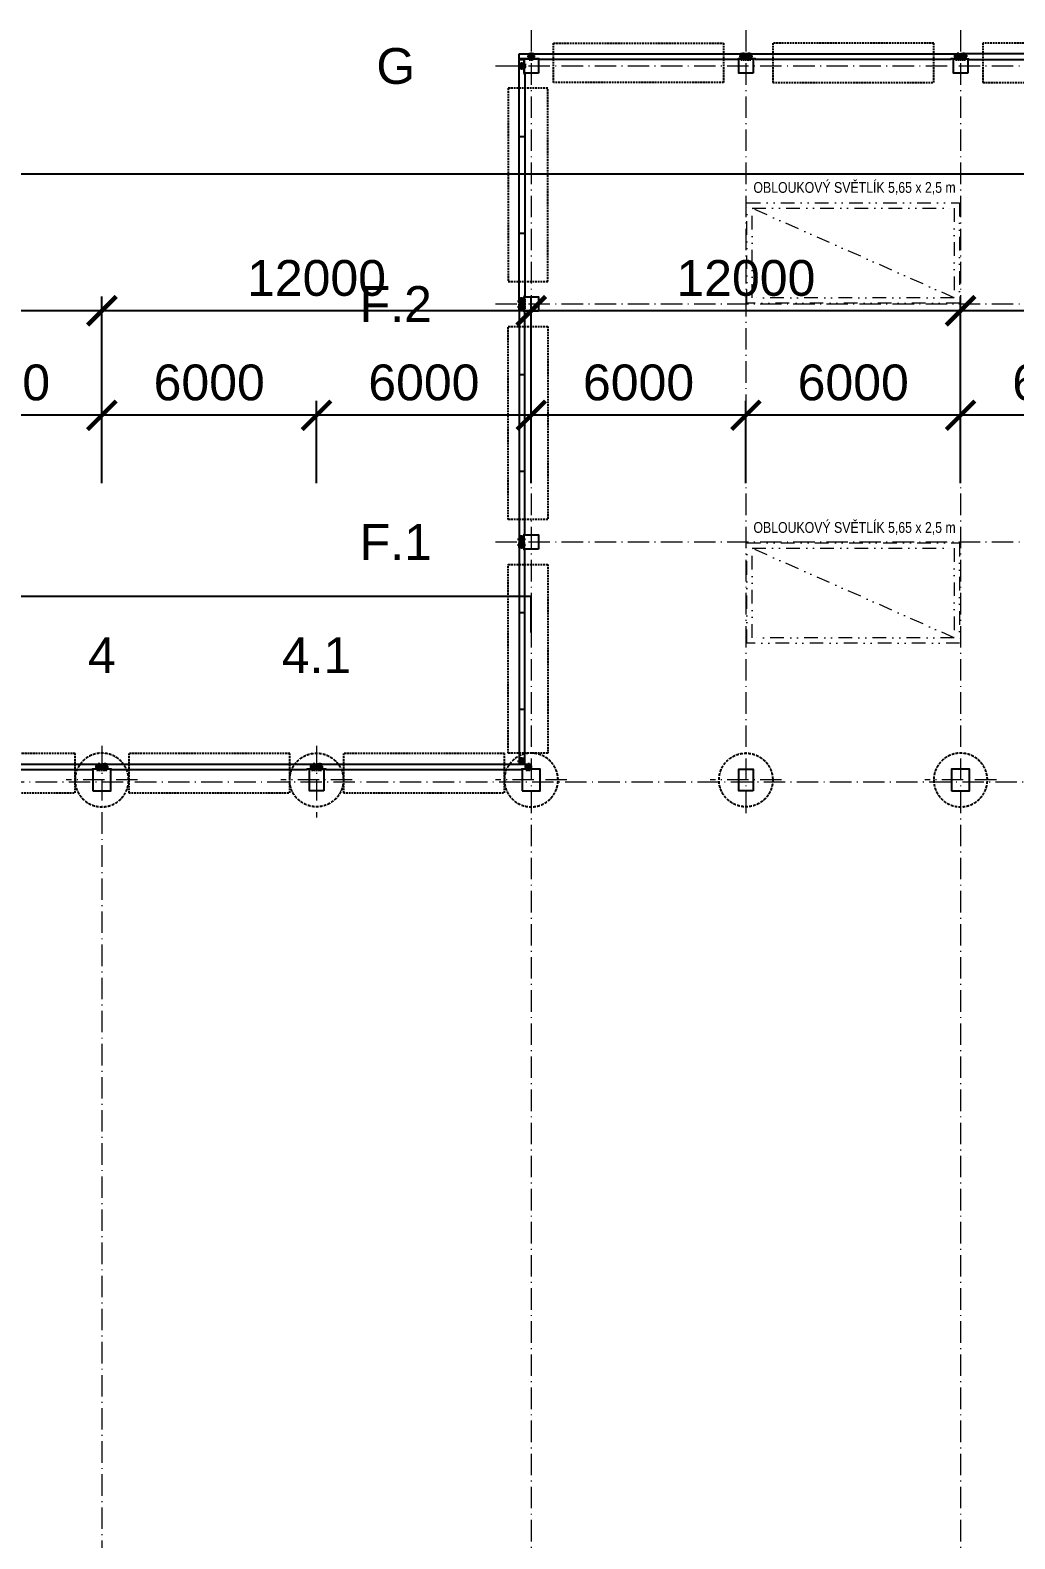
# Model space of a CAD drawing. Header units: millimetres. Extents: x 325046 to 1268204, y 1875583 to 2761998.
# Drawn here: x 740075 to 767596, y 2324097 to 2366249 of the extents above; entities that cross this region are included whole.
import ezdxf
from ezdxf.enums import TextEntityAlignment as Align

# ---------------------------------------------------------------- set-up
doc = ezdxf.new("R2010")
doc.units = ezdxf.units.MM
doc.header["$LTSCALE"] = 100
doc.header["$PDMODE"] = 65
for name, pattern in [('ACAD_ISO10W100', [18.5, 12, -3, 0.5, -3]), ('DASHDOT', [1, 0.5, -0.25, 0, -0.25]), ('DASHED', [0.75, 0.5, -0.25]), ('DIVIDE', [31.75, 12.7, -6.35, 0, -6.35, 0, -6.35])]:
    doc.linetypes.add(name, pattern=pattern)
for name, color, linetype in [('005', 9, 'Continuous'), ('025', 1, 'Continuous'), ('035', 7, 'Continuous'), ('070', 6, 'Continuous'), ('KOTY', 2, 'Continuous'), ('Kóty osové', 5, 'Continuous'), ('POPIS', 7, 'Continuous')]:
    doc.layers.add(name, color=color, linetype=linetype)
doc.layers.add('Objekty - osy', color=5, linetype='ACAD_ISO10W100', lineweight=20)
doc.layers.add('Popis OS', color=7, linetype='Continuous', true_color=0xbd0a5d)
doc.layers.add('Příprava na dock', color=7, linetype='Continuous', true_color=0x616161)
doc.layers.add('Světlíky', color=7, linetype='DIVIDE', lineweight=15, true_color=0xf81696)
doc.styles.add('ARIAL NARROW', font='ARIALN.TTF')
doc.styles.add('ARIL-TENKÝ', font='arial.ttf')
doc.dimstyles.new('400', dxfattribs={"dimscale": 400, "dimtxt": 2.5, "dimasz": 2, "dimexe": 1, "dimexo": 12, "dimgap": 1, "dimtad": 1, "dimdec": 0, "dimzin": 0, "dimdsep": 46, "dimtxsty": 'ARIL-TENKÝ', "dimblk": 'ARCHTICK', "dimcen": 4, "dimdle": 1, "dimclrd": 256, "dimclre": 256, "dimclrt": 7, "dimadec": 0, "dimazin": 0, "dimtfac": 1, "dimtdec": 0, "dimtix": 1, "dimtofl": 0, "dimtmove": 0, "dimatfit": 0, "dimldrblk": 'OBLIQUE', "dimfxl": 1, "dimtolj": 1, "dimtzin": 0, "dimlwd": -1, "dimlwe": -1, "dimarcsym": 0})
pattern_1 = [(45, (5586535.7, -4538179.3), (22.09708691, -22.09708691), [])]

# ---------------------------------------------------------------- blocks, each defined once
blk = doc.blocks.new('H1 PU')
at = {"layer": 'Příprava na dock', "linetype": 'DASHED', "ltscale": 1.5}
blk.add_circle((1537736, -4876565), 750, dxfattribs=at)
blk = doc.blocks.new('_ARCHTICK')
at = {"color": 0, "linetype": 'ByBlock', "const_width": 0.15}
blk.add_lwpolyline([(-0.5, -0.5), (0.5, 0.5)], dxfattribs=at)
blk = doc.blocks.new('*D1373')
at = {"layer": 'Defpoints', "color": 0, "transparency": 16777216}
for p in [(766079, 2355490), (766079, 2348788), (772079, 2348288)]:
    blk.add_point(p, dxfattribs=at)
at = {"layer": 'Kóty osové', "transparency": 16777216}
for p, q in [((772479, 2355490), (765679, 2355490)), ((766079, 2353588), (766079, 2355890)), ((772079, 2353088), (772079, 2355890))]:
    blk.add_line(p, q, dxfattribs=at)
at = {"layer": 'Kóty osové', "transparency": 16777216, "xscale": 800, "yscale": 800, "zscale": 800, "rotation": 180}
blk.add_blockref('_ARCHTICK', (766079, 2355490), dxfattribs=at)
at = {"layer": 'Kóty osové', "transparency": 16777216, "xscale": 800, "yscale": 800, "zscale": 800}
blk.add_blockref('_ARCHTICK', (772079, 2355490), dxfattribs=at)
at = {"layer": 'Kóty osové', "color": 7, "transparency": 16777216, "insert": (769079, 2356401), "char_height": 1000, "attachment_point": 5, "style": 'ARIL-TENKÝ'}
blk.add_mtext('\\A1;6000', dxfattribs=at)
blk = doc.blocks.new('_Oblique')
at = {"color": 0, "lineweight": -2}
blk.add_line((-0.5, -0.5), (0.5, 0.5), dxfattribs=at)
blk = doc.blocks.new('*D1374')
at = {"layer": 'Defpoints', "color": 0, "transparency": 16777216}
for p in [(760079, 2355490), (760079, 2348788), (766079, 2348788)]:
    blk.add_point(p, dxfattribs=at)
at = {"layer": 'Kóty osové', "transparency": 16777216}
for p, q in [((766479, 2355490), (759679, 2355490)), ((760079, 2353588), (760079, 2355890)), ((766079, 2353588), (766079, 2355890))]:
    blk.add_line(p, q, dxfattribs=at)
at = {"layer": 'Kóty osové', "transparency": 16777216, "xscale": 800, "yscale": 800, "zscale": 800, "rotation": 180}
blk.add_blockref('_ARCHTICK', (760079, 2355490), dxfattribs=at)
at = {"layer": 'Kóty osové', "transparency": 16777216, "xscale": 800, "yscale": 800, "zscale": 800}
blk.add_blockref('_ARCHTICK', (766079, 2355490), dxfattribs=at)
at = {"layer": 'Kóty osové', "color": 7, "transparency": 16777216, "insert": (763079, 2356401), "char_height": 1000, "attachment_point": 5, "style": 'ARIL-TENKÝ'}
blk.add_mtext('\\A1;6000', dxfattribs=at)
blk = doc.blocks.new('*D1375')
at = {"layer": 'Defpoints', "color": 0, "transparency": 16777216}
for p in [(754079, 2355490), (754079, 2348788), (760079, 2348788)]:
    blk.add_point(p, dxfattribs=at)
at = {"layer": 'Kóty osové', "transparency": 16777216}
for p, q in [((760479, 2355490), (753679, 2355490)), ((754079, 2353588), (754079, 2355890)), ((760079, 2353588), (760079, 2355890))]:
    blk.add_line(p, q, dxfattribs=at)
at = {"layer": 'Kóty osové', "transparency": 16777216, "xscale": 800, "yscale": 800, "zscale": 800, "rotation": 180}
blk.add_blockref('_ARCHTICK', (754079, 2355490), dxfattribs=at)
at = {"layer": 'Kóty osové', "transparency": 16777216, "xscale": 800, "yscale": 800, "zscale": 800}
blk.add_blockref('_ARCHTICK', (760079, 2355490), dxfattribs=at)
at = {"layer": 'Kóty osové', "color": 7, "transparency": 16777216, "insert": (757079, 2356401), "char_height": 1000, "attachment_point": 5, "style": 'ARIL-TENKÝ'}
blk.add_mtext('\\A1;6000', dxfattribs=at)
blk = doc.blocks.new('*D1376')
at = {"layer": 'Defpoints', "color": 0, "transparency": 16777216}
for p in [(748079, 2355490), (748079, 2348788), (754079, 2348788)]:
    blk.add_point(p, dxfattribs=at)
at = {"layer": 'Kóty osové', "transparency": 16777216}
for p, q in [((754479, 2355490), (747679, 2355490)), ((748079, 2353588), (748079, 2355890)), ((754079, 2353588), (754079, 2355890))]:
    blk.add_line(p, q, dxfattribs=at)
at = {"layer": 'Kóty osové', "transparency": 16777216, "xscale": 800, "yscale": 800, "zscale": 800, "rotation": 180}
blk.add_blockref('_ARCHTICK', (748079, 2355490), dxfattribs=at)
at = {"layer": 'Kóty osové', "transparency": 16777216, "xscale": 800, "yscale": 800, "zscale": 800}
blk.add_blockref('_ARCHTICK', (754079, 2355490), dxfattribs=at)
at = {"layer": 'Kóty osové', "color": 7, "transparency": 16777216, "insert": (751079, 2356401), "char_height": 1000, "attachment_point": 5, "style": 'ARIL-TENKÝ'}
blk.add_mtext('\\A1;6000', dxfattribs=at)
blk = doc.blocks.new('*D1377')
at = {"layer": 'Defpoints', "color": 0, "transparency": 16777216}
for p in [(742079, 2355490), (742079, 2348788), (748079, 2348788)]:
    blk.add_point(p, dxfattribs=at)
at = {"layer": 'Kóty osové', "transparency": 16777216}
for p, q in [((748479, 2355490), (741679, 2355490)), ((742079, 2353588), (742079, 2355890)), ((748079, 2353588), (748079, 2355890))]:
    blk.add_line(p, q, dxfattribs=at)
at = {"layer": 'Kóty osové', "transparency": 16777216, "xscale": 800, "yscale": 800, "zscale": 800, "rotation": 180}
blk.add_blockref('_ARCHTICK', (742079, 2355490), dxfattribs=at)
at = {"layer": 'Kóty osové', "transparency": 16777216, "xscale": 800, "yscale": 800, "zscale": 800}
blk.add_blockref('_ARCHTICK', (748079, 2355490), dxfattribs=at)
at = {"layer": 'Kóty osové', "color": 7, "transparency": 16777216, "insert": (745079, 2356401), "char_height": 1000, "attachment_point": 5, "style": 'ARIL-TENKÝ'}
blk.add_mtext('\\A1;6000', dxfattribs=at)
blk = doc.blocks.new('*D1378')
at = {"layer": 'Defpoints', "color": 0, "transparency": 16777216}
for p in [(736079, 2355490), (736079, 2348788), (742079, 2348788)]:
    blk.add_point(p, dxfattribs=at)
at = {"layer": 'Kóty osové', "transparency": 16777216}
for p, q in [((742479, 2355490), (735679, 2355490)), ((736079, 2353588), (736079, 2355890)), ((742079, 2353588), (742079, 2355890))]:
    blk.add_line(p, q, dxfattribs=at)
at = {"layer": 'Kóty osové', "transparency": 16777216, "xscale": 800, "yscale": 800, "zscale": 800, "rotation": 180}
blk.add_blockref('_ARCHTICK', (736079, 2355490), dxfattribs=at)
at = {"layer": 'Kóty osové', "transparency": 16777216, "xscale": 800, "yscale": 800, "zscale": 800}
blk.add_blockref('_ARCHTICK', (742079, 2355490), dxfattribs=at)
at = {"layer": 'Kóty osové', "color": 7, "transparency": 16777216, "insert": (739079, 2356401), "char_height": 1000, "attachment_point": 5, "style": 'ARIL-TENKÝ'}
blk.add_mtext('\\A1;6000', dxfattribs=at)
blk = doc.blocks.new('*D1428')
at = {"layer": 'Defpoints', "color": 0, "transparency": 16777216}
for p in [(730079, 2358409), (742079, 2353588), (730079, 2348908)]:
    blk.add_point(p, dxfattribs=at)
at = {"layer": 'Kóty osové', "transparency": 16777216}
for p, q in [((730079, 2353708), (730079, 2358809)), ((742079, 2358388), (742079, 2358809)), ((742479, 2358409), (729679, 2358409))]:
    blk.add_line(p, q, dxfattribs=at)
at = {"layer": 'Kóty osové', "transparency": 16777216, "xscale": 800, "yscale": 800, "zscale": 800, "rotation": 180}
blk.add_blockref('_ARCHTICK', (730079, 2358409), dxfattribs=at)
at = {"layer": 'Kóty osové', "transparency": 16777216, "xscale": 800, "yscale": 800, "zscale": 800}
blk.add_blockref('_ARCHTICK', (742079, 2358409), dxfattribs=at)
at = {"layer": 'Kóty osové', "color": 7, "transparency": 16777216, "insert": (736079, 2359319), "char_height": 1000, "attachment_point": 5, "style": 'ARIL-TENKÝ'}
blk.add_mtext('\\A1;12000', dxfattribs=at)
blk = doc.blocks.new('*D1429')
at = {"layer": 'Defpoints', "color": 0, "transparency": 16777216}
for p in [(742079, 2358409), (754079, 2353588), (742079, 2348908)]:
    blk.add_point(p, dxfattribs=at)
at = {"layer": 'Kóty osové', "transparency": 16777216}
for p, q in [((742079, 2353708), (742079, 2358809)), ((754079, 2358388), (754079, 2358809)), ((754479, 2358409), (741679, 2358409))]:
    blk.add_line(p, q, dxfattribs=at)
at = {"layer": 'Kóty osové', "transparency": 16777216, "xscale": 800, "yscale": 800, "zscale": 800, "rotation": 180}
blk.add_blockref('_ARCHTICK', (742079, 2358409), dxfattribs=at)
at = {"layer": 'Kóty osové', "transparency": 16777216, "xscale": 800, "yscale": 800, "zscale": 800}
blk.add_blockref('_ARCHTICK', (754079, 2358409), dxfattribs=at)
at = {"layer": 'Kóty osové', "color": 7, "transparency": 16777216, "insert": (748079, 2359319), "char_height": 1000, "attachment_point": 5, "style": 'ARIL-TENKÝ'}
blk.add_mtext('\\A1;12000', dxfattribs=at)
blk = doc.blocks.new('*D1430')
at = {"layer": 'Defpoints', "color": 0, "transparency": 16777216}
for p in [(754079, 2358409), (766079, 2353588), (754079, 2348908)]:
    blk.add_point(p, dxfattribs=at)
at = {"layer": 'Kóty osové', "transparency": 16777216}
for p, q in [((754079, 2353708), (754079, 2358809)), ((766079, 2358388), (766079, 2358809)), ((766479, 2358409), (753679, 2358409))]:
    blk.add_line(p, q, dxfattribs=at)
at = {"layer": 'Kóty osové', "transparency": 16777216, "xscale": 800, "yscale": 800, "zscale": 800, "rotation": 180}
blk.add_blockref('_ARCHTICK', (754079, 2358409), dxfattribs=at)
at = {"layer": 'Kóty osové', "transparency": 16777216, "xscale": 800, "yscale": 800, "zscale": 800}
blk.add_blockref('_ARCHTICK', (766079, 2358409), dxfattribs=at)
at = {"layer": 'Kóty osové', "color": 7, "transparency": 16777216, "insert": (760079, 2359319), "char_height": 1000, "attachment_point": 5, "style": 'ARIL-TENKÝ'}
blk.add_mtext('\\A1;12000', dxfattribs=at)
blk = doc.blocks.new('*D1431')
at = {"layer": 'Defpoints', "color": 0, "transparency": 16777216}
for p in [(766079, 2358409), (778079, 2353588), (766079, 2348908)]:
    blk.add_point(p, dxfattribs=at)
at = {"layer": 'Kóty osové', "transparency": 16777216}
for p, q in [((766079, 2353708), (766079, 2358809)), ((778079, 2358388), (778079, 2358809)), ((778479, 2358409), (765679, 2358409))]:
    blk.add_line(p, q, dxfattribs=at)
at = {"layer": 'Kóty osové', "transparency": 16777216, "xscale": 800, "yscale": 800, "zscale": 800, "rotation": 180}
blk.add_blockref('_ARCHTICK', (766079, 2358409), dxfattribs=at)
at = {"layer": 'Kóty osové', "transparency": 16777216, "xscale": 800, "yscale": 800, "zscale": 800}
blk.add_blockref('_ARCHTICK', (778079, 2358409), dxfattribs=at)
at = {"layer": 'Kóty osové', "color": 7, "transparency": 16777216, "insert": (772079, 2359319), "char_height": 1000, "attachment_point": 5, "style": 'ARIL-TENKÝ'}
blk.add_mtext('\\A1;12000', dxfattribs=at)
blk = doc.blocks.new('ZN15_PU')
at = {"layer": '005'}
h = blk.add_hatch(dxfattribs=at)
h.set_pattern_fill('ANSI31', color=256, scale=250, angle=90)
h.set_pattern_definition(pattern_1)
edge = h.paths.add_edge_path()
edge.add_line((1326099, -5523250), (1326099, -5523131))
edge.add_line((1326099, -5523131), (1326219, -5523131))
edge.add_line((1326219, -5523133), (1326219, -5523251))
edge.add_line((1326219, -5523251), (1326099, -5523251))
h = blk.add_hatch(dxfattribs=at)
h.set_pattern_fill('ANSI31', color=256, scale=250, angle=90)
h.set_pattern_definition(pattern_1)
edge = h.paths.add_edge_path()
edge.add_line((1332059, -5523241), (1332059, -5523131))
edge.add_line((1332059, -5523131), (1331939, -5523131))
edge.add_line((1331939, -5523141), (1331939, -5523251))
edge.add_line((1331939, -5523251), (1332059, -5523251))
at = {"layer": '005', "linetype": 'DASHDOT'}
for points in [[(1326049, -5523191), (1326269, -5523191)], [(1326159, -5523301), (1326159, -5523081)], [(1332109, -5523191), (1331889, -5523191)], [(1331999, -5523301), (1331999, -5523081)]]:
    blk.add_lwpolyline(points, dxfattribs=at)
at = {"layer": '025', "linetype": 'DASHED'}
blk.add_lwpolyline([(1331329, -5523561), (1326829, -5523561), (1326829, -5522461), (1331329, -5522461)], close=True, dxfattribs=at)
at = {"layer": '025'}
for points in [[(1326099, -5523251), (1326099, -5523131), (1326219, -5523131), (1326219, -5523251), (1326099, -5523251)], [(1332059, -5523251), (1332059, -5523131), (1331939, -5523131), (1331939, -5523251), (1332059, -5523251)]]:
    blk.add_lwpolyline(points, dxfattribs=at)
at = {"layer": '035', "ltscale": 0.5}
blk.add_lwpolyline([(1326089, -5523261), (1332069, -5523261), (1332069, -5523121), (1331809, -5523121), (1331809, -5523101), (1326349, -5523101), (1326349, -5523121), (1326089, -5523121)], close=True, dxfattribs=at)
at = {"layer": '035'}
for points in [[(1326089, -5523261), (1326089, -5523121), (1326229, -5523121), (1326229, -5523261)], [(1332069, -5523261), (1332069, -5523121), (1331929, -5523121), (1331929, -5523261)]]:
    blk.add_lwpolyline(points, close=True, dxfattribs=at)
for points in [[(1326219, -5523131), (1326219, -5523121)], [(1326219, -5523131), (1326219, -5523121)], [(1331939, -5523131), (1331939, -5523121)], [(1331939, -5523131), (1331939, -5523121)], [(1326219, -5523251), (1326219, -5523261)], [(1326219, -5523251), (1326219, -5523261)], [(1331939, -5523251), (1331939, -5523261)], [(1331939, -5523251), (1331939, -5523261)]]:
    blk.add_lwpolyline(points, dxfattribs=at)
blk = doc.blocks.new('ZN6 PU')
at = {"layer": '005'}
h = blk.add_hatch(dxfattribs=at)
h.set_pattern_fill('ANSI31', color=256, scale=250, angle=90)
h.set_pattern_definition([(45, (5213016.78, -5289166.268), (22.09708691, -22.09708691), [])])
edge = h.paths.add_edge_path()
edge.add_line((610469, -5573134), (610469, -5573244))
edge.add_line((610469, -5573244), (610589, -5573244))
edge.add_line((610589, -5573244), (610589, -5573124))
edge.add_line((610589, -5573124), (610469, -5573124))
h = blk.add_hatch(dxfattribs=at)
h.set_pattern_fill('ANSI31', color=256, scale=250, angle=90)
h.set_pattern_definition([(45, (5218936.78, -5289166.268), (22.09708691, -22.09708691), [])])
edge = h.paths.add_edge_path()
edge.add_line((616389, -5573134), (616389, -5573244))
edge.add_line((616389, -5573244), (616509, -5573244))
edge.add_line((616509, -5573244), (616509, -5573124))
edge.add_line((616509, -5573124), (616389, -5573124))
at = {"layer": '005', "linetype": 'DASHDOT'}
for points in [[(610419, -5573184), (610639, -5573184)], [(610529, -5573074), (610529, -5573294)], [(616339, -5573184), (616559, -5573184)], [(616449, -5573074), (616449, -5573294)]]:
    blk.add_lwpolyline(points, dxfattribs=at)
at = {"layer": '025', "linetype": 'DASHED'}
blk.add_lwpolyline([(611154, -5572814), (615904, -5572814), (615904, -5573914), (611154, -5573914)], close=True, dxfattribs=at)
at = {"layer": '025'}
for points in [[(610469, -5573124), (610469, -5573244), (610589, -5573244), (610589, -5573124), (610469, -5573124)], [(616389, -5573124), (616389, -5573244), (616509, -5573244), (616509, -5573124), (616389, -5573124)]]:
    blk.add_lwpolyline(points, dxfattribs=at)
at = {"layer": '035', "ltscale": 0.5}
blk.add_lwpolyline([(610189, -5573114), (616519, -5573114), (616519, -5573254), (616309, -5573254), (616309, -5573274), (610749, -5573274), (610749, -5573254), (610189, -5573254)], close=True, dxfattribs=at)
at = {"layer": '035'}
for points in [[(610459, -5573114), (610459, -5573254), (610599, -5573254), (610599, -5573114)], [(616379, -5573114), (616379, -5573254), (616519, -5573254), (616519, -5573114)]]:
    blk.add_lwpolyline(points, close=True, dxfattribs=at)
for points in [[(610469, -5573124), (610469, -5573114)], [(610469, -5573124), (610469, -5573114)], [(610469, -5573244), (610469, -5573254)], [(610469, -5573244), (610469, -5573254)], [(610589, -5573124), (610589, -5573114)], [(610589, -5573124), (610589, -5573114)], [(610589, -5573244), (610589, -5573254)], [(610589, -5573244), (610589, -5573254)], [(616389, -5573124), (616389, -5573114)], [(616389, -5573124), (616389, -5573114)], [(616389, -5573244), (616389, -5573254)], [(616389, -5573244), (616389, -5573254)]]:
    blk.add_lwpolyline(points, dxfattribs=at)
blk = doc.blocks.new('ZN17.1_PU')
at = {"layer": '005'}
h = blk.add_hatch(dxfattribs=at)
h.set_pattern_fill('ANSI31', color=256, scale=250)
h.set_pattern_definition([(315, (1591270.818, -9845560.865), (-22.09708691, -22.09708691), [])])
edge = h.paths.add_edge_path()
edge.add_line((606200, -5585124), (606319, -5585124))
edge.add_line((606319, -5585124), (606319, -5585244))
edge.add_line((606318, -5585244), (606199, -5585244))
edge.add_line((606199, -5585244), (606199, -5585124))
h = blk.add_hatch(dxfattribs=at)
h.set_pattern_fill('ANSI31', color=256, scale=250)
h.set_pattern_definition([(315, (1591270.818, -9846210.865), (-22.09708691, -22.09708691), [])])
edge = h.paths.add_edge_path()
edge.add_line((606209, -5591734), (606319, -5591734))
edge.add_line((606319, -5591734), (606319, -5591614))
edge.add_line((606309, -5591614), (606199, -5591614))
edge.add_line((606199, -5591614), (606199, -5591734))
at = {"layer": '005', "linetype": 'DASHDOT'}
for points in [[(606259, -5585074), (606259, -5585294)], [(606149, -5585184), (606369, -5585184)], [(606149, -5591674), (606369, -5591674)], [(606259, -5591784), (606259, -5591564)]]:
    blk.add_lwpolyline(points, dxfattribs=at)
at = {"layer": '025'}
for points in [[(606199, -5585124), (606319, -5585124), (606319, -5585244), (606199, -5585244), (606199, -5585124)], [(606199, -5591734), (606319, -5591734), (606319, -5591614), (606199, -5591614), (606199, -5591734)]]:
    blk.add_lwpolyline(points, dxfattribs=at)
at = {"layer": '025', "linetype": 'DASHED'}
blk.add_lwpolyline([(605889, -5591129), (605889, -5585729), (606989, -5585729), (606989, -5591129)], close=True, dxfattribs=at)
at = {"layer": '035', "ltscale": 0.5}
blk.add_lwpolyline([(606189, -5585114), (606189, -5591744), (606329, -5591744), (606329, -5591534), (606349, -5591534), (606349, -5585324), (606329, -5585324), (606329, -5585114)], close=True, dxfattribs=at)
at = {"layer": '035'}
for points in [[(606189, -5585114), (606329, -5585114), (606329, -5585254), (606189, -5585254)], [(606189, -5591744), (606329, -5591744), (606329, -5591604), (606189, -5591604)]]:
    blk.add_lwpolyline(points, close=True, dxfattribs=at)
for points in [[(606199, -5585244), (606189, -5585244)], [(606199, -5585244), (606189, -5585244)], [(606319, -5585244), (606329, -5585244)], [(606319, -5585244), (606329, -5585244)], [(606189, -5587079), (606349, -5587079)], [(606189, -5589779), (606349, -5589779)], [(606199, -5591614), (606189, -5591614)], [(606199, -5591614), (606189, -5591614)], [(606319, -5591614), (606329, -5591614)], [(606319, -5591614), (606329, -5591614)]]:
    blk.add_lwpolyline(points, dxfattribs=at)
blk = doc.blocks.new('zn18.1_pu')
at = {"layer": '005'}
h = blk.add_hatch(dxfattribs=at)
h.set_pattern_fill('ANSI31', color=256, scale=250)
h.set_pattern_definition([(45, (1584270.818, -1323917.144), (-22.09708691, 22.09708691), [])])
edge = h.paths.add_edge_path()
edge.add_line((599209, -5578394), (599319, -5578394))
edge.add_line((599319, -5578394), (599319, -5578514))
edge.add_line((599309, -5578514), (599199, -5578514))
edge.add_line((599199, -5578514), (599199, -5578394))
h = blk.add_hatch(dxfattribs=at)
h.set_pattern_fill('ANSI31', color=256, scale=250)
h.set_pattern_definition([(45, (1584270.818, -1324647.144), (-22.09708691, 22.09708691), [])])
edge = h.paths.add_edge_path()
edge.add_line((599200, -5585084), (599319, -5585084))
edge.add_line((599319, -5585084), (599319, -5584964))
edge.add_line((599318, -5584964), (599199, -5584964))
edge.add_line((599199, -5584964), (599199, -5585084))
at = {"layer": '005', "linetype": 'DASHDOT'}
for points in [[(599259, -5578344), (599259, -5578564)], [(599149, -5578454), (599369, -5578454)], [(599149, -5585024), (599369, -5585024)], [(599259, -5585134), (599259, -5584914)]]:
    blk.add_lwpolyline(points, dxfattribs=at)
at = {"layer": '025'}
for points in [[(599199, -5578394), (599319, -5578394), (599319, -5578514), (599199, -5578514), (599199, -5578394)], [(599199, -5585084), (599319, -5585084), (599319, -5584964), (599199, -5584964), (599199, -5585084)]]:
    blk.add_lwpolyline(points, dxfattribs=at)
at = {"layer": '025', "linetype": 'DASHED'}
blk.add_lwpolyline([(598889, -5579079), (598889, -5584479), (599989, -5584479), (599989, -5579079)], close=True, dxfattribs=at)
at = {"layer": '035', "ltscale": 0.5}
blk.add_lwpolyline([(599189, -5585094), (599189, -5578274), (599329, -5578274), (599329, -5578674), (599349, -5578674), (599349, -5584884), (599329, -5584884), (599329, -5585094)], close=True, dxfattribs=at)
at = {"layer": '035'}
for points in [[(599189, -5578384), (599329, -5578384), (599329, -5578524), (599189, -5578524)], [(599189, -5585094), (599329, -5585094), (599329, -5584954), (599189, -5584954)]]:
    blk.add_lwpolyline(points, close=True, dxfattribs=at)
for points in [[(599199, -5578394), (599189, -5578394)], [(599199, -5578394), (599189, -5578394)], [(599319, -5578394), (599329, -5578394)], [(599319, -5578394), (599329, -5578394)], [(599199, -5578514), (599189, -5578514)], [(599199, -5578514), (599189, -5578514)], [(599319, -5578514), (599329, -5578514)], [(599319, -5578514), (599329, -5578514)], [(599189, -5580429), (599349, -5580429)], [(599189, -5583129), (599349, -5583129)], [(599199, -5584964), (599189, -5584964)], [(599199, -5584964), (599189, -5584964)], [(599319, -5584964), (599329, -5584964)], [(599319, -5584964), (599329, -5584964)]]:
    blk.add_lwpolyline(points, dxfattribs=at)
blk = doc.blocks.new('zn19.1_pu')
at = {"layer": '005'}
h = blk.add_hatch(dxfattribs=at)
h.set_pattern_fill('ANSI31', color=256, scale=250)
h.set_pattern_definition([(315, (1591270.818, -9852210.865), (-22.09708691, -22.09708691), [])])
edge = h.paths.add_edge_path()
edge.add_line((606200, -5591774), (606319, -5591774))
edge.add_line((606319, -5591774), (606319, -5591894))
edge.add_line((606318, -5591894), (606199, -5591894))
edge.add_line((606199, -5591894), (606199, -5591774))
h = blk.add_hatch(dxfattribs=at)
h.set_pattern_fill('ANSI31', color=256, scale=250)
h.set_pattern_definition([(315, (1591270.818, -9852410.865), (-22.09708691, -22.09708691), [])])
edge = h.paths.add_edge_path()
edge.add_line((606209, -5597934), (606319, -5597934))
edge.add_line((606319, -5597934), (606319, -5597814))
edge.add_line((606309, -5597814), (606199, -5597814))
edge.add_line((606199, -5597814), (606199, -5597934))
at = {"layer": '005', "linetype": 'DASHDOT'}
for points in [[(606149, -5591834), (606369, -5591834)], [(606259, -5591724), (606259, -5591944)], [(606259, -5597984), (606259, -5597764)], [(606149, -5597874), (606369, -5597874)]]:
    blk.add_lwpolyline(points, dxfattribs=at)
at = {"layer": '025'}
for points in [[(606199, -5591774), (606319, -5591774), (606319, -5591894), (606199, -5591894), (606199, -5591774)], [(606199, -5597934), (606319, -5597934), (606319, -5597814), (606199, -5597814), (606199, -5597934)]]:
    blk.add_lwpolyline(points, dxfattribs=at)
at = {"layer": '025', "linetype": 'DASHED'}
blk.add_lwpolyline([(605889, -5597654), (605889, -5592379), (606989, -5592379), (606989, -5597654)], close=True, dxfattribs=at)
at = {"layer": '035', "ltscale": 0.5}
blk.add_lwpolyline([(606189, -5591764), (606189, -5597944), (606349, -5597944), (606349, -5591974), (606329, -5591974), (606329, -5591764)], close=True, dxfattribs=at)
at = {"layer": '035'}
for points in [[(606189, -5591764), (606329, -5591764), (606329, -5591904), (606189, -5591904)], [(606189, -5597944), (606329, -5597944), (606329, -5597804), (606189, -5597804)]]:
    blk.add_lwpolyline(points, close=True, dxfattribs=at)
for points in [[(606199, -5591894), (606189, -5591894)], [(606199, -5591894), (606189, -5591894)], [(606319, -5591894), (606329, -5591894)], [(606319, -5591894), (606329, -5591894)], [(606189, -5593729), (606349, -5593729)], [(606189, -5596429), (606349, -5596429)], [(606199, -5597814), (606189, -5597814)], [(606199, -5597814), (606189, -5597814)], [(606319, -5597814), (606329, -5597814)], [(606319, -5597814), (606329, -5597814)]]:
    blk.add_lwpolyline(points, dxfattribs=at)
blk = doc.blocks.new('*D1562')
at = {"layer": 'Defpoints', "color": 0, "transparency": 16777216}
for p in [(705684, 2362222), (705684, 2345719), (1078474, 2345719)]:
    blk.add_point(p, dxfattribs=at)
at = {"layer": 'Kóty osové', "transparency": 16777216}
for p, q in [((1078874, 2362222), (705284, 2362222)), ((705684, 2350519), (705684, 2362622)), ((1078474, 2350519), (1078474, 2362622))]:
    blk.add_line(p, q, dxfattribs=at)
at = {"layer": 'Kóty osové', "transparency": 16777216, "xscale": 800, "yscale": 800, "zscale": 800, "rotation": 180}
blk.add_blockref('_ARCHTICK', (705684, 2362222), dxfattribs=at)
at = {"layer": 'Kóty osové', "transparency": 16777216, "xscale": 800, "yscale": 800, "zscale": 800}
blk.add_blockref('_ARCHTICK', (1078474, 2362222), dxfattribs=at)
at = {"layer": 'Kóty osové', "color": 7, "transparency": 16777216, "insert": (892079, 2363133), "char_height": 1000, "attachment_point": 5, "style": 'ARIL-TENKÝ'}
blk.add_mtext('\\A1;372790', dxfattribs=at)

msp = doc.modelspace()

# ---------------------------------------------------------------- linework, layer by layer
at = {"layer": '025', "linetype": 'DASHED', "ltscale": 0.8}
for points in [[(753906.7, 2365189.1), (753898.7, 2365189.1), (753898.7, 2365309.1), (753906.7, 2365309.1)], [(753906.7, 2365309.1), (753898.7, 2365309.1), (753898.7, 2365189.1), (753906.7, 2365189.1)], [(753906.7, 2365189.1), (753898.7, 2365189.1), (753898.7, 2365309.1), (753906.7, 2365309.1)], [(753906.7, 2365309.1), (753898.7, 2365309.1), (753898.7, 2365189.1), (753906.7, 2365189.1)], [(754138.7, 2365421.1), (754138.7, 2365429.1), (754018.7, 2365429.1), (754018.7, 2365421.1)], [(754138.7, 2365421.1), (754138.7, 2365429.1), (754018.7, 2365429.1), (754018.7, 2365421.1)], [(760218.7, 2365421.1), (760218.7, 2365429.1), (759938.7, 2365429.1), (759938.7, 2365421.1)], [(760218.7, 2365421.1), (760218.7, 2365429.1), (759938.7, 2365429.1), (759938.7, 2365421.1)], [(766218.7, 2365421.1), (766218.7, 2365429.1), (765938.7, 2365429.1), (765938.7, 2365421.1)], [(766218.7, 2365421.1), (766218.7, 2365429.1), (765938.7, 2365429.1), (765938.7, 2365421.1)], [(753906.7, 2358739.1), (753898.7, 2358739.1), (753898.7, 2358459.1), (753906.7, 2358459.1)], [(753906.7, 2358739.1), (753898.7, 2358739.1), (753898.7, 2358459.1), (753906.7, 2358459.1)], [(742218.7, 2345571.1), (742218.7, 2345579.1), (741938.7, 2345579.1), (741938.7, 2345571.1)], [(742218.7, 2345571.1), (742218.7, 2345579.1), (741938.7, 2345579.1), (741938.7, 2345571.1)], [(748218.7, 2345571.1), (748218.7, 2345579.1), (747938.7, 2345579.1), (747938.7, 2345571.1)], [(748218.7, 2345571.1), (748218.7, 2345579.1), (747938.7, 2345579.1), (747938.7, 2345571.1)], [(754058.7, 2345571.1), (754058.7, 2345579.1), (753938.7, 2345579.1), (753938.7, 2345571.1)], [(754058.7, 2345571.1), (754058.7, 2345579.1), (753938.7, 2345579.1), (753938.7, 2345571.1)]]:
    msp.add_lwpolyline(points, close=True, dxfattribs=at)
at = {"layer": '035', "linetype": 'DASHED', "ltscale": 0.8}
for points in [[(753878.7, 2365319.1), (753898.7, 2365309.1), (753898.7, 2365189.1), (753878.7, 2365179.1)], [(753878.7, 2365179.1), (753898.7, 2365189.1), (753898.7, 2365309.1), (753878.7, 2365319.1)], [(753878.7, 2365319.1), (753898.7, 2365309.1), (753898.7, 2365189.1), (753878.7, 2365179.1)], [(753878.7, 2365179.1), (753898.7, 2365189.1), (753898.7, 2365309.1), (753878.7, 2365319.1)], [(754008.7, 2365449.1), (754018.7, 2365429.1), (754138.7, 2365429.1), (754148.7, 2365449.1)], [(754008.7, 2365449.1), (754018.7, 2365429.1), (754138.7, 2365429.1), (754148.7, 2365449.1)], [(759928.7, 2365449.1), (759938.7, 2365429.1), (760218.7, 2365429.1), (760228.7, 2365449.1)], [(759928.7, 2365449.1), (759938.7, 2365429.1), (760218.7, 2365429.1), (760228.7, 2365449.1)], [(765928.7, 2365449.1), (765938.7, 2365429.1), (766218.7, 2365429.1), (766228.7, 2365449.1)], [(765928.7, 2365449.1), (765938.7, 2365429.1), (766218.7, 2365429.1), (766228.7, 2365449.1)], [(753878.7, 2358449.1), (753898.7, 2358459.1), (753898.7, 2358739.1), (753878.7, 2358749.1)], [(753878.7, 2358449.1), (753898.7, 2358459.1), (753898.7, 2358739.1), (753878.7, 2358749.1)], [(741928.7, 2345599.1), (741938.7, 2345579.1), (742218.7, 2345579.1), (742228.7, 2345599.1)], [(741928.7, 2345599.1), (741938.7, 2345579.1), (742218.7, 2345579.1), (742228.7, 2345599.1)], [(747928.7, 2345599.1), (747938.7, 2345579.1), (748218.7, 2345579.1), (748228.7, 2345599.1)], [(747928.7, 2345599.1), (747938.7, 2345579.1), (748218.7, 2345579.1), (748228.7, 2345599.1)], [(753928.7, 2345599.1), (753938.7, 2345579.1), (754058.7, 2345579.1), (754068.7, 2345599.1)], [(753928.7, 2345599.1), (753938.7, 2345579.1), (754058.7, 2345579.1), (754068.7, 2345599.1)]]:
    msp.add_lwpolyline(points, dxfattribs=at)
at = {"layer": '070', "ltscale": 0.5}
for points in [[(754278.7, 2365049.1), (753878.7, 2365049.1), (753878.7, 2365449.1), (754278.7, 2365449.1)], [(760278.7, 2365049.1), (759878.7, 2365049.1), (759878.7, 2365449.1), (760278.7, 2365449.1)], [(766278.7, 2365049.1), (765878.7, 2365049.1), (765878.7, 2365449.1), (766278.7, 2365449.1)], [(754278.7, 2358399.1), (753878.7, 2358399.1), (753878.7, 2358799.1), (754278.7, 2358799.1)], [(754278.7, 2351749.1), (753878.7, 2351749.1), (753878.7, 2352149.1), (754278.7, 2352149.1)], [(741828.7, 2344999.1), (742328.7, 2344999.1), (742328.7, 2345599.1), (741828.7, 2345599.1)], [(748278.7, 2344999.1), (747878.7, 2344999.1), (747878.7, 2345599.1), (748278.7, 2345599.1)], [(753828.7, 2344999.1), (754328.7, 2344999.1), (754328.7, 2345599.1), (753828.7, 2345599.1)], [(760278.7, 2344999.1), (759878.7, 2344999.1), (759878.7, 2345599.1), (760278.7, 2345599.1)], [(765828.7, 2344999.1), (766328.7, 2344999.1), (766328.7, 2345599.1), (765828.7, 2345599.1)]]:
    msp.add_lwpolyline(points, close=True, dxfattribs=at)
at = {"layer": 'Defpoints', "color": 4}
msp.add_lwpolyline([(754078.7, 2349421.4), (754078.7, 2350421.4), (706078.7, 2350421.4), (706078.7, 2349421.4)], dxfattribs=at)
at = {"layer": 'Objekty - osy', "ltscale": 0.5}
for points in [[(754078.7, 2366249.1), (754078.7, 2224249.1)], [(760078.7, 2366249.1), (760078.7, 2344249.1)], [(766078.7, 2366249.1), (766078.7, 2224249.1)], [(753078.7, 2365249.1), (773078.7, 2365249.1)], [(753078.7, 2358599.1), (773078.7, 2358599.1)], [(753078.7, 2351949.1), (773078.7, 2351949.1)], [(742078.7, 2346249.1), (742078.7, 2224249.1)], [(748078.7, 2346249.1), (748078.7, 2344249.1)], [(705078.7, 2345249.1), (1079078.7, 2345249.1)], [(743078.7, 2345299.1), (741078.7, 2345299.1)], [(749078.7, 2345299.1), (747078.7, 2345299.1)], [(755078.7, 2345299.1), (753078.7, 2345299.1)], [(761078.7, 2345299.1), (759078.7, 2345299.1)], [(767078.7, 2345299.1), (765078.7, 2345299.1)]]:
    msp.add_lwpolyline(points, dxfattribs=at)
at = {"layer": 'Světlíky', "ltscale": 0.3}
for points in [[(766053.7, 2361424.1), (766053.7, 2358624.1), (760103.7, 2358624.1), (760103.7, 2361424.1)], [(765903.7, 2361274.1), (765903.7, 2358774.1), (760253.7, 2358774.1), (760253.7, 2361274.1)], [(766053.7, 2351924.1), (766053.7, 2349124.1), (760103.7, 2349124.1), (760103.7, 2351924.1)], [(765903.7, 2351774.1), (765903.7, 2349274.1), (760253.7, 2349274.1), (760253.7, 2351774.1)]]:
    msp.add_lwpolyline(points, close=True, dxfattribs=at)
for points in [[(765903.7, 2358774.1), (760253.7, 2361274.1)], [(765903.7, 2349274.1), (760253.7, 2351774.1)]]:
    msp.add_lwpolyline(points, dxfattribs=at)

# ---------------------------------------------------------------- block references
at = {"layer": '005', "xscale": -1}
for p, rotation in [((-4134486.3, 3883035), 89.99999999999984), ((-4122486.3, 3883035), 89.99999999999993), ((-4110486.3, 3883035), 89.99999999999984)]:
    msp.add_blockref('H1 PU', p, dxfattribs=dict(at, rotation=rotation))
at = {"layer": '005', "rotation": 90.00000000000006}
for p in [(-4128486.3, 807563.2), (-4116486.3, 807563.2)]:
    msp.add_blockref('H1 PU', p, dxfattribs=at)
at = {"layer": 'KOTY'}
for name, p in [('ZN6 PU', (143549.9, 7938703.1)), ('zn18.1_pu', (154549.9, 7943703.1)), ('ZN17.1_PU', (147549.9, 7943703.1)), ('zn19.1_pu', (147549.9, 7943703.1))]:
    msp.add_blockref(name, p, dxfattribs=at)
at = {"layer": 'KOTY', "xscale": -1, "rotation": 180}
for p in [(-566000.2, -3157672.3), (-590000.2, -3177522.3), (-584000.2, -3177522.3), (-578000.2, -3177522.3)]:
    msp.add_blockref('ZN15_PU', p, dxfattribs=at)
at = {"layer": 'KOTY', "xscale": -1}
msp.add_blockref('ZN6 PU', (1382607.4, 7938703.1), dxfattribs=at)

# ---------------------------------------------------------------- texts
at = {"layer": 'POPIS', "linetype": 'ByBlock', "lineweight": 18, "char_height": 300, "width": 9505.374, "attachment_point": 9, "style": 'ARIAL NARROW'}
for insert in [(765943.2, 2361648.6), (765943.2, 2352148.6)]:
    msp.add_mtext('OBLOUKOVÝ SVĚTLÍK 5,65 x 2,5 m', dxfattribs=dict(at, insert=insert))
at = {"layer": 'Popis OS', "linetype": 'ByBlock', "style": 'ARIL-TENKÝ'}
for s, p in [('G', (750293.7, 2365249.1)), ('F.2', (750293.7, 2358599.1)), ('F.1', (750293.7, 2351949.1)), ('4', (742078.7, 2348784.1)), ('4.1', (748078.7, 2348784.1))]:
    msp.add_text(s, height=1000, dxfattribs=at).set_placement(p, align=Align.MIDDLE_CENTER)

# ---------------------------------------------------------------- dimensions: what is measured, and where the dimension line sits
at = {"layer": 'Kóty osové'}
for base, p1, p2, picture, middle in [((705683.7, 2362222.2), (1078473.7, 2345719.1), (705683.7, 2345719.1), '*D1562', (892078.7, 2363133.1)), ((730078.7, 2358408.8), (742078.7, 2353587.9), (730078.7, 2348907.9), '*D1428', (736078.7, 2359319.3)), ((742078.7, 2358408.8), (754078.7, 2353587.9), (742078.7, 2348907.9), '*D1429', (748078.7, 2359319.3)), ((754078.7, 2358408.8), (766078.7, 2353587.9), (754078.7, 2348907.9), '*D1430', (760078.7, 2359319.3)), ((766078.7, 2358408.8), (778078.7, 2353587.9), (766078.7, 2348907.9), '*D1431', (772078.7, 2359319.3)), ((736078.7, 2355490), (742078.7, 2348787.9), (736078.7, 2348787.9), '*D1378', (739078.7, 2356400.6)), ((742078.7, 2355490), (748078.7, 2348787.9), (742078.7, 2348787.9), '*D1377', (745078.7, 2356400.6)), ((748078.7, 2355490), (754078.7, 2348787.9), (748078.7, 2348787.9), '*D1376', (751078.7, 2356400.6)), ((754078.7, 2355490), (760078.7, 2348787.9), (754078.7, 2348787.9), '*D1375', (757078.7, 2356400.6)), ((760078.7, 2355490), (766078.7, 2348787.9), (760078.7, 2348787.9), '*D1374', (763078.7, 2356400.6)), ((766078.7, 2355490), (772078.7, 2348287.9), (766078.7, 2348787.9), '*D1373', (769078.7, 2356400.6))]:
    dim = msp.add_linear_dim(base=base, p1=p1, p2=p2, dimstyle='400', override={"dimtmove": 1}, dxfattribs=at)
    dim.commit()
    dim.dimension.update_dxf_attribs({"geometry": picture, "text_midpoint": middle})

doc.saveas('drawing.dxf')
